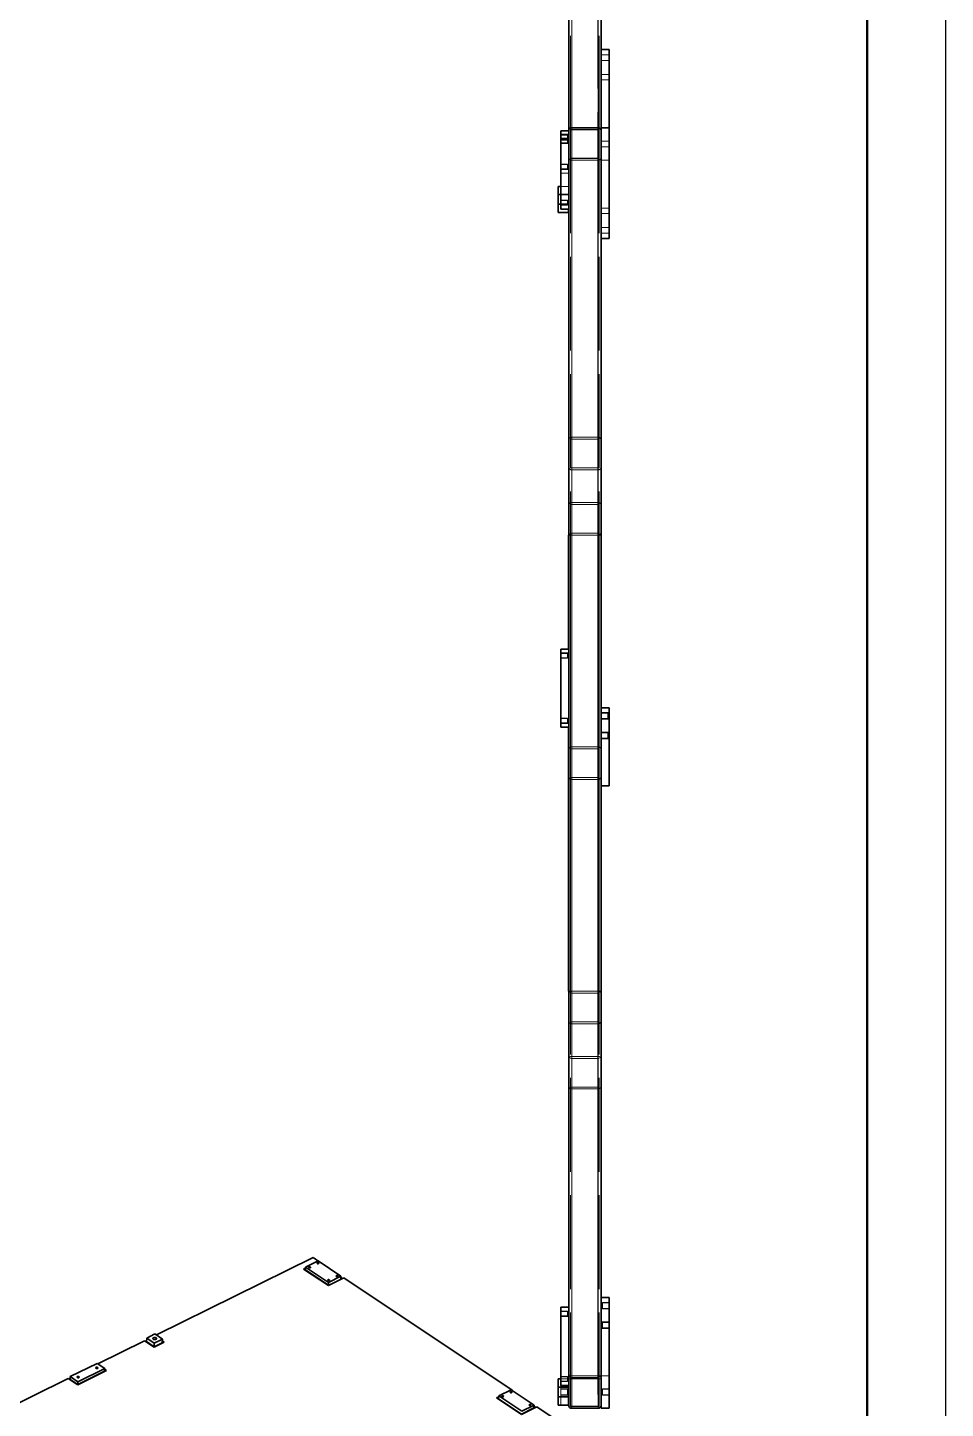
# Model space of a CAD drawing. Header units: millimetres. Extents: x -73083 to 81340, y -6859 to 6812.
# Drawn here: x -47877 to -46469, y -5167 to -3048 of the extents above; entities that cross this region are included whole.
import ezdxf

# ---------------------------------------------------------------- set-up
doc = ezdxf.new("R2010")
doc.units = ezdxf.units.MM
doc.linetypes.add('AM_ISO02W050', pattern=[7.5, 6, -1.5])
doc.linetypes.add('DASHED', pattern=[15, 12, -3])
doc.layers.add('A3', color=7, linetype='Continuous', plot=False)
doc.layers.add('AM_HID', color=1, linetype='AM_ISO02W050', lineweight=25)
doc.layers.add('AM_VIS', color=7, linetype='Continuous', lineweight=50)
doc.layers.add('word_dim', color=253, linetype='Continuous')

# ---------------------------------------------------------------- blocks, each defined once
blk = doc.blocks.new('A$C4DB71547')
at = {"color": 7, "lineweight": 35}
for p, q in [((667.1, -457.8), (989.8, -271.5)), ((1000.4, -278.1), (974.9, -292.8)), ((1025.8, -322.2), (974.9, -292.8)), ((1002.5, -278.8), (989.8, -271.5)), ((1000.4, -278.1), (1051.3, -307.5)), ((970.7, -297.2), (1025.8, -329.1)), ((1025.8, -328.1), (974.9, -298.7)), ((1025.8, -322.2), (1051.3, -307.5)), ((1057.7, -310.7), (1025.8, -329.1)), ((1431, -526.2), (1057.7, -310.7)), ((646.8, -465.6), (663.7, -455.8)), ((663.7, -475.4), (646.8, -465.6)), ((663.7, -455.8), (680.7, -465.6)), ((680.7, -465.6), (663.7, -475.4)), ((546.6, -527.3), (642.5, -472)), ((642.5, -472), (663.7, -484.2)), ((663.7, -483.2), (646.8, -473.4)), ((684.9, -472), (663.7, -484.2)), ((680.7, -473.4), (663.7, -483.2)), ((663.7, -483.3), (680.7, -473.5)), ((489.8, -558.2), (544.9, -526.4)), ((544.9, -526.4), (561.9, -536.2)), ((1428.9, -525.5), (1403.4, -540.2)), ((1428.9, -525.5), (1479.8, -554.9)), ((506.7, -568), (489.8, -558.2)), ((561.9, -536.2), (506.7, -568)), ((566.1, -540.6), (506.7, -574.9)), ((561.9, -542), (506.7, -573.9)), ((525.8, -562.9), (542.8, -553.1)), ((1454.3, -576.5), (1399.2, -544.6)), ((1454.3, -569.6), (1403.4, -540.2)), ((1454.3, -575.5), (1403.4, -546.1)), ((1454.3, -569.6), (1479.8, -554.9)), ((1454.3, -576.5), (1486.2, -558.1)), ((1768.3, -721), (1486.2, -558.1)), ((183.9, -736.8), (485.5, -562.6)), ((506.7, -574.9), (485.5, -562.6)), ((506.7, -573.9), (489.8, -564.1)), ((1454.3, -575.5), (1479.8, -560.8))]:
    blk.add_line(p, q, dxfattribs=at)
at = {"color": 7, "lineweight": 35, "ltscale": 0.244946}
for p, q in [((974.9, -292.8), (974.9, -298.7)), ((1051.3, -307.5), (1051.3, -313.4)), ((489.8, -564.1), (489.8, -558.2)), ((561.9, -542), (561.9, -536.2)), ((1403.4, -540.2), (1403.4, -546.1)), ((1479.8, -554.9), (1479.8, -560.8))]:
    blk.add_line(p, q, dxfattribs=at)
at = {"color": 7, "lineweight": 35, "ltscale": 0.020807}
for p, q in [((1002.1, -279.1), (1002.5, -278.8)), ((1002.5, -278.8), (1002.5, -279.3))]:
    blk.add_line(p, q, dxfattribs=at)
at = {"color": 7, "lineweight": 35, "ltscale": 0.203547}
blk.add_line((970.7, -297.2), (974.9, -294.8), dxfattribs=at)
at = {"color": 7, "lineweight": 35, "ltscale": 0.142311}
blk.add_line((972, -298), (974.9, -296.2), dxfattribs=at)
at = {"color": 7, "lineweight": 13, "ltscale": 0.040429}
blk.add_line((982.6, -304.1), (983.4, -303.6), dxfattribs=at)
at = {"color": 7, "lineweight": 35, "ltscale": 0.04043}
for p, q in [((989.8, -307.3), (989.8, -308.2)), ((989.8, -308.2), (989.8, -307.3))]:
    blk.add_line(p, q, dxfattribs=at)
at = {"color": 7, "lineweight": 35, "ltscale": 0.244952}
for p, q in [((1025.8, -322.2), (1025.8, -328.1)), ((506.7, -573.9), (506.7, -568))]:
    blk.add_line(p, q, dxfattribs=at)
at = {"color": 7, "lineweight": 35, "ltscale": 0.185565}
blk.add_line((1055.1, -312.1), (1051.3, -309.9), dxfattribs=at)
at = {"color": 7, "lineweight": 13, "ltscale": 0.143293}
blk.add_line((1054.3, -312.7), (1051.3, -310.9), dxfattribs=at)
at = {"color": 7, "lineweight": 13, "ltscale": 0.041004}
blk.add_line((1033, -324.9), (1032.2, -324.4), dxfattribs=at)
at = {"color": 7, "lineweight": 35, "ltscale": 0.326599}
for p, q in [((646.8, -473.4), (646.8, -465.6)), ((680.7, -473.4), (680.7, -465.6)), ((663.7, -483.2), (663.7, -475.4))]:
    blk.add_line(p, q, dxfattribs=at)
at = {"color": 7, "lineweight": 35, "ltscale": 0.204132}
blk.add_line((684.9, -472), (680.7, -469.5), dxfattribs=at)
at = {"color": 7, "lineweight": 35, "ltscale": 0.083353}
blk.add_line((645, -473.4), (646.8, -472.4), dxfattribs=at)
at = {"color": 7, "lineweight": 13, "ltscale": 0.04121}
blk.add_line((645.9, -473.9), (646.8, -473.5), dxfattribs=at)
at = {"color": 7, "lineweight": 13}
for p, q in [((662.9, -483.7), (682.8, -472.2)), ((505.9, -574.4), (564, -540.8))]:
    blk.add_line(p, q, dxfattribs=at)
at = {"color": 7, "lineweight": 13, "ltscale": 0.041103}
for p, q in [((663.7, -483.3), (664.6, -483.7)), ((680.7, -473.5), (681.5, -473.9))]:
    blk.add_line(p, q, dxfattribs=at)
at = {"color": 7, "lineweight": 35, "ltscale": 0.142893}
blk.add_line((683.7, -472.7), (680.7, -471), dxfattribs=at)
at = {"color": 7, "lineweight": 35, "ltscale": 0.020612}
for q in [(1430.6, -526.5), (1431, -526.7)]:
    blk.add_line((1431, -526.2), q, dxfattribs=at)
at = {"color": 7, "lineweight": 13, "ltscale": 0.041171}
blk.add_line((542.8, -553.1), (543.7, -553.6), dxfattribs=at)
at = {"color": 7, "lineweight": 35, "ltscale": 0.204131}
blk.add_line((561.9, -538.1), (566.1, -540.6), dxfattribs=at)
at = {"color": 7, "lineweight": 35, "ltscale": 0.142902}
blk.add_line((561.9, -539.6), (564.9, -541.3), dxfattribs=at)
at = {"color": 7, "lineweight": 35, "ltscale": 0.203714}
blk.add_line((1403.4, -542.2), (1399.2, -544.6), dxfattribs=at)
at = {"color": 7, "lineweight": 35, "ltscale": 0.142475}
blk.add_line((1403.4, -543.6), (1400.5, -545.4), dxfattribs=at)
at = {"color": 7, "lineweight": 35, "ltscale": 0.185483}
blk.add_line((1483.6, -559.5), (1479.8, -557.3), dxfattribs=at)
at = {"color": 7, "lineweight": 13, "ltscale": 0.143211}
blk.add_line((1482.8, -560), (1479.8, -558.3), dxfattribs=at)
at = {"color": 7, "lineweight": 35, "ltscale": 0.083375}
blk.add_line((488, -564.1), (489.8, -563.1), dxfattribs=at)
at = {"color": 7, "lineweight": 13, "ltscale": 0.041244}
blk.add_line((488.9, -564.6), (489.8, -564.1), dxfattribs=at)
at = {"color": 7, "lineweight": 13, "ltscale": 0.041169}
blk.add_line((525.8, -562.9), (526.7, -563.4), dxfattribs=at)
at = {"color": 7, "lineweight": 35}
for centre, major_axis, start_param, end_param in [((983.4, -292.8), (1.99, 0), 1.856197, 3.141611), ((983.4, -292.8), (1.99, 0), 3.141611, 6.283204), ((983.4, -292.8), (1.99, 0), 0.000018, 1.856197), ((1000.4, -283), (1.99, 0), 1.856197, 3.141611), ((1000.4, -283), (1.99, 0), 3.141611, 6.283204), ((1000.4, -283), (1.99, 0), 0.000018, 1.856197), ((1025.8, -317.3), (1.99, 0), 1.856197, 3.141611), ((1025.8, -317.3), (1.99, 0), 3.141611, 6.283204), ((1025.8, -317.3), (1.99, 0), 0.000018, 1.856197), ((1042.8, -307.5), (1.99, 0), 1.856197, 3.141611), ((1042.8, -307.5), (1.99, 0), 3.141611, 6.283204), ((1042.8, -307.5), (1.99, 0), 0.000018, 1.856197), ((663.7, -465.6), (-4.15, 0), 4.997786, 6.283204), ((663.7, -465.6), (-4.15, 0), 0.000018, 3.141611), ((663.7, -465.6), (-4.15, 0), 3.141611, 4.997786), ((1428.9, -530.4), (1.99, 0), 1.856197, 3.141611), ((1428.9, -530.4), (1.99, 0), 0.000018, 1.856197), ((506.7, -558.2), (-2.51, 0), 4.997786, 6.283204), ((506.7, -558.2), (-2.51, 0), 0.000018, 3.141611), ((506.7, -558.2), (-2.51, 0), 3.141611, 4.997786), ((544.9, -536.2), (-2.51, 0), 4.997786, 6.283204), ((544.9, -536.2), (-2.51, 0), 0.000018, 3.141611), ((544.9, -536.2), (-2.51, 0), 3.141611, 4.997786), ((1411.9, -540.2), (1.99, 0), 1.856197, 3.141611), ((1411.9, -540.2), (1.99, 0), 3.141611, 6.283204), ((1411.9, -540.2), (1.99, 0), 0.000018, 1.856197), ((1428.9, -530.4), (1.99, 0), 3.141611, 6.283204), ((1471.3, -554.9), (1.99, 0), 1.856197, 3.141611), ((1471.3, -554.9), (1.99, 0), 3.141611, 6.283204), ((1471.3, -554.9), (1.99, 0), 0.000018, 1.856197)]:
    blk.add_ellipse(centre, major_axis=major_axis, ratio=0.57735, start_param=start_param, end_param=end_param, dxfattribs=at)

msp = doc.modelspace()

# ---------------------------------------------------------------- linework, layer by layer
at = {"layer": 'A3', "linetype": 'Continuous'}
msp.add_lwpolyline([(-53597.05373, -1810.23226), (-46469.05373, -1810.23226), (-46469.05373, -6850.23226), (-53597.05373, -6850.23226)], close=True, dxfattribs=at)
at = {"layer": 'AM_HID', "linetype": 'DASHED', "lineweight": 13, "ltscale": 12}
for p, q in [((-47043.93109, -3205.02657), (-47043.93109, -2505.04268)), ((-47041.94574, -5122.04952), (-47041.94574, -2502.04964)), ((-47001.94574, -5122.04952), (-47001.94574, -2502.04964)), ((-46999.93109, -3205.02657), (-46999.93109, -2505.04268)), ((-47041.94574, -5122.04952), (-47041.9455, -2552.0494)), ((-47041.94379, -5122.04854), (-47041.94354, -2552.04854)), ((-47041.94379, -5122.04879), (-47041.94379, -2552.04866)), ((-47041.93695, -3827.04036), (-47041.93695, -2552.03951)), ((-47041.93646, -3827.04), (-47041.93646, -2552.03914)), ((-47041.93329, -5122.04366), (-47041.93329, -2552.04378)), ((-47041.93256, -5122.04366), (-47041.93256, -2552.04354)), ((-47041.93158, -5122.04268), (-47041.93134, -2552.0428)), ((-47001.94574, -5122.04952), (-47001.9455, -2552.0494)), ((-47001.94379, -5122.04854), (-47001.94354, -2552.04854)), ((-47001.94379, -5122.04879), (-47001.94379, -2552.04866)), ((-47001.93695, -3827.04036), (-47001.93695, -2552.03951)), ((-47001.93646, -3827.04), (-47001.93646, -2552.03914)), ((-47001.93329, -5122.04366), (-47001.93329, -2552.04378)), ((-47001.93256, -5122.04366), (-47001.93256, -2552.04354)), ((-47001.93158, -5122.04268), (-47001.93134, -2552.0428)), ((-46996.94086, -3082.02486), (-46996.94086, -3252.02486)), ((-46996.94086, -3082.02486), (-46996.92963, -3082.02486)), ((-46996.94086, -3090.33687), (-46984.94086, -3090.33687)), ((-46984.93109, -3090.33113), (-46996.93109, -3090.33113)), ((-46984.94086, -3082.02486), (-46984.94086, -3252.02486)), ((-46996.94086, -3098.71285), (-46984.94086, -3098.71285)), ((-46984.93109, -3098.70711), (-46996.93109, -3098.70711)), ((-46996.94086, -3120.33687), (-46984.94086, -3120.33687)), ((-46996.94086, -3128.71285), (-46984.94086, -3128.71285)), ((-46984.93109, -3120.33113), (-46996.93109, -3120.33113)), ((-46984.93109, -3128.70711), (-46996.93109, -3128.70711)), ((-47058.94989, -3213.05013), (-47048.94989, -3213.05013)), ((-47058.94989, -3213.72664), (-47046.94989, -3213.72664)), ((-47058.94989, -3220.37361), (-47046.94989, -3220.37361)), ((-47058.94965, -3213.04988), (-47048.94965, -3213.04988)), ((-47058.94965, -3213.7264), (-47046.94965, -3213.7264)), ((-47058.94965, -3220.37337), (-47046.94965, -3220.37337)), ((-47058.94574, -3218.04573), (-47048.94574, -3218.04573)), ((-47058.94574, -3218.72213), (-47046.94574, -3218.72213)), ((-47058.94525, -3218.045), (-47048.94525, -3218.045)), ((-47058.94525, -3218.72152), (-47046.94525, -3218.72152)), ((-47058.93158, -3218.02584), (-47048.93158, -3218.02584)), ((-47058.93158, -3218.70235), (-47046.93158, -3218.70235)), ((-47058.93085, -3218.02559), (-47048.93085, -3218.02559)), ((-47058.93085, -3218.70211), (-47046.93085, -3218.70211)), ((-47058.92914, -3212.04488), (-47046.94525, -3212.04488)), ((-47058.9101, -3213.0262), (-47048.9101, -3213.0262)), ((-47058.9101, -3213.02632), (-47048.9101, -3213.02632)), ((-47058.9101, -3213.70272), (-47046.9101, -3213.70272)), ((-47058.9101, -3213.70272), (-47046.9101, -3213.70272)), ((-47058.9101, -3220.34969), (-47046.9101, -3220.34969)), ((-47058.9101, -3220.34981), (-47046.9101, -3220.34981)), ((-47058.90961, -3212.02559), (-47046.93085, -3212.02559)), ((-47058.90717, -3207.04976), (-47046.94965, -3207.04976)), ((-47047.77826, -3213.72664), (-47048.94989, -3213.05013)), ((-47047.77826, -3220.37361), (-47048.94989, -3221.05013)), ((-47048.94965, -3218.04549), (-47048.94965, -3213.04988)), ((-47047.77802, -3213.7264), (-47048.94965, -3213.04988)), ((-47048.94965, -3218.24581), (-47048.94965, -3213.53951)), ((-47047.77802, -3220.37337), (-47048.94965, -3221.04988)), ((-47047.77387, -3218.72213), (-47048.94574, -3218.04573)), ((-47048.94525, -3223.9626), (-47048.94525, -3218.045)), ((-47047.77338, -3218.72152), (-47048.94525, -3218.045)), ((-47048.94525, -3226.045), (-47048.94525, -3220.12728)), ((-47047.75971, -3218.70235), (-47048.93158, -3218.02584)), ((-47048.93085, -3223.94332), (-47048.93085, -3218.02559)), ((-47047.75922, -3218.70211), (-47048.93085, -3218.02559)), ((-47048.93085, -3226.02559), (-47048.93085, -3220.10787)), ((-47048.9101, -3220.53646), (-47048.9101, -3213.0262)), ((-47047.73822, -3213.70272), (-47048.9101, -3213.0262)), ((-47047.73871, -3213.70272), (-47048.9101, -3213.02632)), ((-47048.9101, -3221.0262), (-47048.9101, -3213.51583)), ((-47047.73822, -3220.34969), (-47048.9101, -3221.0262)), ((-47047.73871, -3220.34981), (-47048.9101, -3221.02632)), ((-47046.95014, -3207.0262), (-47046.95014, -3207.05086)), ((-47046.94965, -3207.04976), (-47046.94965, -3327.04976)), ((-47046.92767, -3207.02608), (-47046.92792, -3247.02614)), ((-47046.92719, -3207.0262), (-47046.9101, -3207.0262)), ((-47046.9101, -3207.0262), (-47046.9101, -3327.02614)), ((-47043.95014, -3205.05086), (-46999.95014, -3205.05086)), ((-47043.92767, -3205.02608), (-47043.92792, -3249.02614)), ((-47043.92767, -3205.02608), (-46999.92767, -3205.02608)), ((-47043.92743, -5164.03048), (-47043.92719, -3205.02608)), ((-47043.92719, -3205.02608), (-46999.92719, -3205.02608)), ((-47041.95014, -3202.05086), (-47041.95014, -5167.05538)), ((-47001.95014, -3202.05086), (-47041.95014, -3202.05086)), ((-47041.93109, -5122.04268), (-47041.93109, -3202.02657)), ((-47001.95014, -3202.05086), (-47001.95014, -5167.05538)), ((-47001.93109, -5122.04268), (-47001.93109, -3202.02657)), ((-46999.92767, -3205.02608), (-46999.92792, -3249.02614)), ((-46999.92743, -5164.03048), (-46999.92719, -3205.02608)), ((-46996.94965, -3202.02889), (-46996.94965, -3252.02889)), ((-46996.9411, -3202.02486), (-46996.91986, -3202.02486)), ((-46996.93109, -3207.02657), (-46996.93109, -3206.81856)), ((-46996.93036, -3252.01924), (-46996.93036, -3206.83834)), ((-46996.92767, -3207.02608), (-46996.92792, -3247.02614)), ((-46984.94965, -3202.02889), (-46984.94965, -3252.02889)), ((-46984.93036, -3252.01924), (-46984.93036, -3202.01924)), ((-47058.94989, -3221.05013), (-47048.94989, -3221.05013)), ((-47058.94965, -3221.04988), (-47048.94965, -3221.04988)), ((-47058.94574, -3225.36922), (-47046.94574, -3225.36922)), ((-47058.94574, -3226.04573), (-47048.94574, -3226.04573)), ((-47058.94525, -3225.36849), (-47046.94525, -3225.36849)), ((-47058.94525, -3226.045), (-47048.94525, -3226.045)), ((-47058.93158, -3225.34932), (-47046.93158, -3225.34932)), ((-47058.93158, -3226.02584), (-47048.93158, -3226.02584)), ((-47058.93085, -3225.34908), (-47046.93085, -3225.34908)), ((-47058.93085, -3226.02559), (-47048.93085, -3226.02559)), ((-47058.9101, -3221.0262), (-47048.9101, -3221.0262)), ((-47058.9101, -3221.02632), (-47048.9101, -3221.02632)), ((-47047.77387, -3225.36922), (-47048.94574, -3226.04573)), ((-47047.77338, -3225.36849), (-47048.94525, -3226.045)), ((-47047.75971, -3225.34932), (-47048.93158, -3226.02584)), ((-47047.75922, -3225.34908), (-47048.93085, -3226.02559)), ((-46996.94989, -3222.84127), (-46984.94989, -3222.84127)), ((-46996.94989, -3231.21724), (-46984.94989, -3231.21724)), ((-46996.94965, -3222.84102), (-46984.94965, -3222.84102)), ((-46996.94965, -3231.217), (-46984.94965, -3231.217)), ((-46996.94159, -3222.83687), (-46984.94159, -3222.83687)), ((-46996.94159, -3231.21297), (-46984.94159, -3231.21297)), ((-46996.94135, -3222.83687), (-46984.94135, -3222.83687)), ((-46996.94135, -3231.21285), (-46984.94135, -3231.21285)), ((-46984.9306, -3222.83113), (-46996.9306, -3222.83113)), ((-46984.9306, -3222.83126), (-46996.9306, -3222.83126)), ((-46984.9306, -3231.20711), (-46996.9306, -3231.20711)), ((-46984.9306, -3231.20723), (-46996.9306, -3231.20723)), ((-46984.92181, -3222.83431), (-46996.92181, -3222.83431)), ((-46984.92181, -3222.83431), (-46996.92181, -3222.83431)), ((-46984.92181, -3231.21028), (-46996.92181, -3231.21028)), ((-46984.92181, -3231.21028), (-46996.92181, -3231.21028)), ((-47058.94574, -3258.04567), (-47048.94574, -3258.04567)), ((-47058.94574, -3258.72219), (-47046.94574, -3258.72219)), ((-47058.94525, -3258.04494), (-47048.94525, -3258.04494)), ((-47058.94525, -3258.72145), (-47046.94525, -3258.72145)), ((-47058.93158, -3258.02584), (-47048.93158, -3258.02584)), ((-47058.93158, -3258.70235), (-47046.93158, -3258.70235)), ((-47058.93085, -3258.02559), (-47048.93085, -3258.02559)), ((-47058.93085, -3258.70211), (-47046.93085, -3258.70211)), ((-47047.77387, -3258.72219), (-47048.94574, -3258.04567)), ((-47048.94525, -3263.96267), (-47048.94525, -3258.04494)), ((-47047.77338, -3258.72145), (-47048.94525, -3258.04494)), ((-47048.94525, -3266.04494), (-47048.94525, -3260.12728)), ((-47047.75971, -3258.70235), (-47048.93158, -3258.02584)), ((-47048.93085, -3263.94326), (-47048.93085, -3258.02559)), ((-47047.75922, -3258.70211), (-47048.93085, -3258.02559)), ((-47048.93085, -3266.02559), (-47048.93085, -3260.10787)), ((-47043.94989, -3249.05056), (-46999.94989, -3249.05056)), ((-47043.92792, -3249.02614), (-46999.92792, -3249.02614)), ((-47043.92767, -3249.02614), (-46999.92767, -3249.02614)), ((-47041.94989, -3252.05056), (-47041.94989, -5117.05513)), ((-47041.94989, -3252.05056), (-47001.94989, -3252.05056)), ((-47041.92792, -3252.02614), (-47001.92792, -3252.02614)), ((-47041.92767, -3252.02614), (-47001.92767, -3252.02614)), ((-47041.92767, -5117.03072), (-47041.92767, -3252.02614)), ((-47001.94989, -3252.05056), (-47001.94989, -5117.05513)), ((-47001.92767, -5117.03072), (-47001.92767, -3252.02614)), ((-46996.95014, -3252.0295), (-46996.95014, -3372.0295)), ((-46996.94086, -3252.02486), (-46996.91986, -3252.02486)), ((-46996.92133, -3252.0223), (-46984.92133, -3252.0223)), ((-46984.95014, -3252.0295), (-46984.95014, -3372.0295)), ((-47058.94574, -3265.36916), (-47046.94574, -3265.36916)), ((-47058.94574, -3266.04567), (-47048.94574, -3266.04567)), ((-47058.94525, -3265.36849), (-47046.94525, -3265.36849)), ((-47058.94525, -3266.04494), (-47048.94525, -3266.04494)), ((-47058.93158, -3265.34938), (-47046.93158, -3265.34938)), ((-47058.93158, -3266.02584), (-47048.93158, -3266.02584)), ((-47058.93085, -3265.34908), (-47046.93085, -3265.34908)), ((-47058.93085, -3266.02559), (-47048.93085, -3266.02559)), ((-47058.90961, -3272.02553), (-47046.93085, -3272.02553)), ((-47058.90765, -3272.04488), (-47046.94525, -3272.04488)), ((-47047.77387, -3265.36916), (-47048.94574, -3266.04567)), ((-47047.77338, -3265.36849), (-47048.94525, -3266.04494)), ((-47047.75971, -3265.34938), (-47048.93158, -3266.02584)), ((-47047.75922, -3265.34908), (-47048.93085, -3266.02559)), ((-47062.96478, -3304.04525), (-47046.96478, -3304.04525)), ((-47062.96478, -3305.12777), (-47046.96478, -3305.12777)), ((-47062.95062, -3304.02565), (-47046.95062, -3304.02565)), ((-47062.95062, -3305.10811), (-47046.95062, -3305.10811)), ((-47046.96454, -3292.04512), (-47062.94867, -3292.04512)), ((-47058.94965, -3292.02767), (-47058.94965, -3327.04976)), ((-47046.95038, -3292.02547), (-47058.90936, -3292.02547)), ((-47046.96454, -3292.04512), (-47046.96454, -3332.02712)), ((-47046.95038, -3292.02547), (-47046.95038, -3327.02669)), ((-47062.96478, -3318.96273), (-47046.96478, -3318.96273)), ((-47062.96478, -3320.04525), (-47046.96478, -3320.04525)), ((-47062.95062, -3318.94313), (-47046.95062, -3318.94313)), ((-47062.95062, -3320.02565), (-47046.95062, -3320.02565)), ((-47058.94989, -3313.05013), (-47048.94989, -3313.05013)), ((-47058.94989, -3313.72664), (-47046.94989, -3313.72664)), ((-47058.94989, -3320.37361), (-47046.94989, -3320.37361)), ((-47058.94989, -3321.05013), (-47048.94989, -3321.05013)), ((-47058.94965, -3313.04988), (-47048.94965, -3313.04988)), ((-47058.94965, -3313.72634), (-47046.94965, -3313.72634)), ((-47058.94965, -3320.37337), (-47046.94965, -3320.37337)), ((-47058.94965, -3321.04988), (-47048.94965, -3321.04988)), ((-47058.9101, -3313.0262), (-47048.9101, -3313.0262)), ((-47058.9101, -3313.02626), (-47048.9101, -3313.02626)), ((-47058.9101, -3313.70266), (-47046.9101, -3313.70266)), ((-47058.9101, -3313.70278), (-47046.9101, -3313.70278)), ((-47058.9101, -3320.34969), (-47046.9101, -3320.34969)), ((-47058.9101, -3320.34981), (-47046.9101, -3320.34981)), ((-47058.9101, -3321.0262), (-47048.9101, -3321.0262)), ((-47058.9101, -3321.02626), (-47048.9101, -3321.02626)), ((-47047.77826, -3313.72664), (-47048.94989, -3313.05013)), ((-47047.77826, -3320.37361), (-47048.94989, -3321.05013)), ((-47048.94965, -3320.5602), (-47048.94965, -3313.04988)), ((-47047.77802, -3313.72634), (-47048.94965, -3313.04988)), ((-47048.94965, -3321.04988), (-47048.94965, -3313.53951)), ((-47047.77802, -3320.37337), (-47048.94965, -3321.04988)), ((-47048.9101, -3320.53652), (-47048.9101, -3313.0262)), ((-47047.73822, -3313.70266), (-47048.9101, -3313.0262)), ((-47047.73871, -3313.70278), (-47048.9101, -3313.02626)), ((-47048.9101, -3321.0262), (-47048.9101, -3313.51583)), ((-47047.73822, -3320.34969), (-47048.9101, -3321.0262)), ((-47047.73871, -3320.34981), (-47048.9101, -3321.02626)), ((-46996.95014, -3325.34169), (-46984.95014, -3325.34169)), ((-46984.92133, -3325.33425), (-46996.92133, -3325.33425)), ((-47058.94965, -3327.04976), (-47046.94965, -3327.04976)), ((-47046.92719, -3327.02614), (-47046.9101, -3327.02614)), ((-46996.95014, -3333.71767), (-46984.95014, -3333.71767)), ((-46984.92133, -3333.71028), (-46996.92133, -3333.71028)), ((-46996.95014, -3355.34169), (-46984.95014, -3355.34169)), ((-46996.95014, -3363.71767), (-46984.95014, -3363.71767)), ((-46984.92133, -3355.33425), (-46996.92133, -3355.33425)), ((-46984.92133, -3363.71028), (-46996.92133, -3363.71028)), ((-46996.95014, -3372.0295), (-46996.9184, -3372.0295)), ((-47043.94379, -3680.04543), (-46999.94379, -3680.04543)), ((-47041.94379, -3677.04543), (-47001.94379, -3677.04543)), ((-46999.94379, -3724.04543), (-47043.94379, -3724.04543)), ((-47001.94379, -3727.04543), (-47041.94379, -3727.04543)), ((-47043.93402, -3780.03548), (-46999.93402, -3780.03548)), ((-47041.93402, -3777.03548), (-47001.93402, -3777.03548)), ((-47046.9328, -3827.04012), (-47041.93646, -3827.04)), ((-47043.94379, -4527.04061), (-47043.94379, -3827.04085)), ((-46999.93402, -3824.03548), (-47043.93402, -3824.03548)), ((-47001.93646, -3827.04), (-47041.93646, -3827.04)), ((-47001.93402, -3827.03548), (-47041.93402, -3827.03548)), ((-47001.93646, -3827.04), (-46996.93671, -3827.04012)), ((-46999.94379, -4527.04061), (-46999.94379, -3827.04085)), ((-46996.94379, -4527.04061), (-46996.94379, -3827.04085)), ((-47058.9079, -4002.04976), (-47046.94476, -4002.04976)), ((-47046.94476, -4002.04976), (-47046.94476, -4122.04976)), ((-47046.94379, -4122.01302), (-47046.94379, -4002.01302)), ((-47046.92719, -4002.01107), (-47046.91058, -4002.01107)), ((-47046.91058, -4002.01107), (-47046.9101, -4122.01107)), ((-47058.94501, -4008.05013), (-47048.94501, -4008.05013)), ((-47058.94501, -4008.72664), (-47046.94501, -4008.72664)), ((-47058.94501, -4015.37361), (-47046.94501, -4015.37361)), ((-47058.94501, -4016.05013), (-47048.94501, -4016.05013)), ((-47058.94476, -4008.04988), (-47048.94476, -4008.04988)), ((-47058.94476, -4008.7264), (-47046.94476, -4008.7264)), ((-47058.94476, -4015.37337), (-47046.94476, -4015.37337)), ((-47058.94476, -4016.04988), (-47048.94476, -4016.04988)), ((-47058.91107, -4008.01131), (-47048.91107, -4008.01131)), ((-47058.91107, -4008.68782), (-47046.91107, -4008.6877)), ((-47058.91107, -4015.3348), (-47046.91107, -4015.3348)), ((-47058.91107, -4016.01131), (-47048.91107, -4016.01131)), ((-47058.91058, -4008.01119), (-47048.91058, -4008.01119)), ((-47058.91058, -4008.6877), (-47046.91058, -4008.6877)), ((-47058.91058, -4015.33467), (-47046.91058, -4015.33467)), ((-47058.91058, -4016.01119), (-47048.91058, -4016.01119)), ((-47047.77338, -4008.72664), (-47048.94501, -4008.05013)), ((-47047.77338, -4015.37361), (-47048.94501, -4016.05013)), ((-47048.94476, -4015.56026), (-47048.94476, -4008.04988)), ((-47047.77289, -4008.7264), (-47048.94476, -4008.04988)), ((-47048.94476, -4016.04988), (-47048.94476, -4008.53951)), ((-47047.77289, -4015.37337), (-47048.94476, -4016.04988)), ((-47047.7392, -4008.6877), (-47048.91107, -4008.01131)), ((-47047.7392, -4015.3348), (-47048.91107, -4016.01131)), ((-47048.91058, -4015.52144), (-47048.91058, -4008.01119)), ((-47047.7392, -4008.6877), (-47048.91058, -4008.01119)), ((-47048.91058, -4016.01119), (-47048.91058, -4008.50081)), ((-47047.73895, -4015.33467), (-47048.91058, -4016.01119)), ((-47058.94501, -4108.05013), (-47048.94501, -4108.05013)), ((-47058.94501, -4108.72664), (-47046.94501, -4108.72664)), ((-47058.94476, -4108.04988), (-47048.94476, -4108.04988)), ((-47058.94476, -4108.7264), (-47046.94476, -4108.7264)), ((-47058.91034, -4108.01131), (-47048.91034, -4108.01131)), ((-47058.91034, -4108.68782), (-47046.91034, -4108.6877)), ((-47058.9101, -4108.01119), (-47048.9101, -4108.01119)), ((-47058.9101, -4108.6877), (-47046.9101, -4108.6877)), ((-47047.77338, -4108.72664), (-47048.94501, -4108.05013)), ((-47048.94476, -4115.56026), (-47048.94476, -4108.04988)), ((-47047.77289, -4108.7264), (-47048.94476, -4108.04988)), ((-47048.94476, -4116.04988), (-47048.94476, -4108.53951)), ((-47047.73871, -4108.6877), (-47048.91034, -4108.01131)), ((-47048.9101, -4115.52144), (-47048.9101, -4108.01119)), ((-47047.73822, -4108.6877), (-47048.9101, -4108.01119)), ((-47048.9101, -4116.01119), (-47048.9101, -4108.50081)), ((-46996.9306, -4092.02974), (-46996.94721, -4092.02974)), ((-46996.94721, -4099.52986), (-46986.94721, -4099.52986)), ((-46996.94721, -4100.34188), (-46984.94721, -4100.34188)), ((-46996.94721, -4108.71785), (-46984.94721, -4108.71785)), ((-46996.94721, -4109.52986), (-46986.94721, -4109.52986)), ((-46984.91791, -4100.34566), (-46996.91791, -4100.34554)), ((-46984.91791, -4108.72164), (-46996.91791, -4108.72164)), ((-46986.94721, -4108.9178), (-46986.94721, -4099.52986)), ((-46985.54096, -4100.34188), (-46986.94721, -4099.52986)), ((-46986.94721, -4109.52986), (-46986.94721, -4100.14193)), ((-46985.54096, -4108.71785), (-46986.94721, -4109.52986)), ((-46984.94721, -4092.02974), (-46984.94721, -4212.02974)), ((-47058.94501, -4115.37361), (-47046.94501, -4115.37361)), ((-47058.94501, -4116.05013), (-47048.94501, -4116.05013)), ((-47058.94476, -4115.37337), (-47046.94476, -4115.37337)), ((-47058.94476, -4116.04988), (-47048.94476, -4116.04988)), ((-47058.91034, -4115.3348), (-47046.91034, -4115.3348)), ((-47058.91034, -4116.01131), (-47048.91034, -4116.01131)), ((-47058.9101, -4115.33467), (-47046.9101, -4115.33467)), ((-47058.9101, -4116.01119), (-47048.9101, -4116.01119)), ((-47047.77338, -4115.37361), (-47048.94501, -4116.05013)), ((-47047.77289, -4115.37337), (-47048.94476, -4116.04988)), ((-47047.73871, -4115.3348), (-47048.91034, -4116.01131)), ((-47047.73822, -4115.33467), (-47048.9101, -4116.01119)), ((-47046.92719, -4122.01107), (-47046.9101, -4122.01107)), ((-46996.94721, -4129.52986), (-46986.94721, -4129.52986)), ((-46996.94721, -4130.34188), (-46984.94721, -4130.34188)), ((-46984.91791, -4130.34566), (-46996.91791, -4130.34554)), ((-46986.94721, -4138.9178), (-46986.94721, -4129.52986)), ((-46985.54096, -4130.34188), (-46986.94721, -4129.52986)), ((-46986.94721, -4139.52986), (-46986.94721, -4130.14193)), ((-47041.94428, -4152.04207), (-47001.94428, -4152.04207)), ((-47001.92792, -4152.02315), (-47041.92792, -4152.02315)), ((-46996.94721, -4138.71785), (-46984.94721, -4138.71785)), ((-46996.94721, -4139.52986), (-46986.94721, -4139.52986)), ((-46984.91791, -4138.72164), (-46996.91791, -4138.72164)), ((-46985.54096, -4138.71785), (-46986.94721, -4139.52986)), ((-47043.94428, -4155.04207), (-46999.94428, -4155.04207)), ((-46999.92792, -4155.02315), (-47043.92792, -4155.02315)), ((-46999.94428, -4199.04207), (-47043.94428, -4199.04207)), ((-47043.92792, -4199.02315), (-46999.92792, -4199.02315)), ((-47001.94428, -4202.04207), (-47041.94428, -4202.04207)), ((-47041.92792, -4202.02315), (-47001.92792, -4202.02315)), ((-46996.9306, -4212.02974), (-46996.94721, -4212.02974)), ((-47046.9328, -4527.04012), (-47041.93671, -4527.04)), ((-47043.93378, -4530.03548), (-46999.93378, -4530.03548)), ((-47041.93695, -5117.03951), (-47041.93695, -4527.04036)), ((-47041.93671, -5117.03926), (-47041.93671, -4527.04)), ((-47001.93671, -4527.04), (-47041.93671, -4527.04)), ((-47041.93378, -4527.03548), (-47001.93378, -4527.03548)), ((-47001.93695, -5117.03951), (-47001.93695, -4527.04036)), ((-47001.93671, -5117.03926), (-47001.93671, -4527.04)), ((-47001.93671, -4527.04), (-46996.93671, -4527.04012)), ((-46999.93378, -4574.03548), (-47043.93378, -4574.03548)), ((-47001.93378, -4577.03548), (-47041.93378, -4577.03548)), ((-47043.94452, -4630.04415), (-46999.94452, -4630.04415)), ((-47041.94452, -4627.04415), (-47001.94452, -4627.04415)), ((-46999.94452, -4674.04415), (-47043.94452, -4674.04415)), ((-47001.94452, -4677.04415), (-47041.94452, -4677.04415)), ((-46996.94721, -5117.03023), (-46996.94721, -4997.03023)), ((-46996.94721, -4997.03023), (-46996.91547, -4997.03023)), ((-46984.94721, -5117.03023), (-46984.94721, -4997.03023)), ((-47058.93939, -5018.05465), (-47048.93939, -5018.05465)), ((-47058.93939, -5018.73116), (-47046.93939, -5018.73116)), ((-47058.93915, -5018.0544), (-47048.93915, -5018.0544)), ((-47058.93915, -5018.73091), (-47046.93915, -5018.73091)), ((-47058.90472, -5018.01143), (-47048.90472, -5018.01119)), ((-47058.90472, -5018.68795), (-47046.90472, -5018.6877)), ((-47058.90448, -5018.01119), (-47048.90448, -5018.01119)), ((-47058.90448, -5018.6877), (-47046.90448, -5018.6877)), ((-47058.90155, -5012.0544), (-47046.93915, -5012.0544)), ((-47047.76752, -5018.73116), (-47048.93939, -5018.05465)), ((-47048.93915, -5025.56465), (-47048.93915, -5018.0544)), ((-47047.76752, -5018.73091), (-47048.93915, -5018.0544)), ((-47048.93915, -5026.0544), (-47048.93915, -5018.54415)), ((-47047.73285, -5018.6877), (-47048.90472, -5018.01119)), ((-47048.90448, -5025.52144), (-47048.90448, -5018.01119)), ((-47047.73285, -5018.6877), (-47048.90448, -5018.01119)), ((-47048.90448, -5026.01119), (-47048.90448, -5018.50093)), ((-47046.93915, -5012.0544), (-47046.93915, -5122.03145)), ((-47046.92743, -5012.01119), (-47046.90448, -5012.01119)), ((-47046.90448, -5012.01119), (-47046.90375, -5132.01119)), ((-46984.94721, -5005.34249), (-46996.94721, -5005.34249)), ((-46984.94721, -5013.71846), (-46996.94721, -5013.71846)), ((-46996.9184, -5005.34615), (-46984.9184, -5005.34615)), ((-46996.9184, -5013.72213), (-46984.9184, -5013.72213)), ((-46996.3537, -5005.34249), (-46994.94721, -5004.53048)), ((-46996.3537, -5013.71846), (-46994.94721, -5014.53048)), ((-46994.94721, -5004.53048), (-46994.94721, -5011.92769)), ((-46984.94721, -5004.53048), (-46994.94721, -5004.53048)), ((-46994.94721, -5007.13326), (-46994.94721, -5014.53048)), ((-46984.94721, -5014.53048), (-46994.94721, -5014.53048)), ((-47058.93939, -5025.37813), (-47046.93939, -5025.37813)), ((-47058.93939, -5026.05465), (-47048.93939, -5026.05465)), ((-47058.93915, -5025.37789), (-47046.93915, -5025.37789)), ((-47058.93915, -5026.0544), (-47048.93915, -5026.0544)), ((-47058.90472, -5025.33492), (-47046.90472, -5025.33467)), ((-47058.90472, -5026.01143), (-47048.90472, -5026.01119)), ((-47058.90448, -5025.33467), (-47046.90448, -5025.33467)), ((-47058.90448, -5026.01119), (-47048.90448, -5026.01119)), ((-47047.76752, -5025.37813), (-47048.93939, -5026.05465)), ((-47047.76752, -5025.37789), (-47048.93915, -5026.0544)), ((-47047.73285, -5025.33467), (-47048.90472, -5026.01119)), ((-47047.73285, -5025.33467), (-47048.90448, -5026.01119)), ((-46984.94721, -5035.34249), (-46996.94721, -5035.34249)), ((-46996.9184, -5035.34615), (-46984.9184, -5035.34615)), ((-46996.3537, -5035.34249), (-46994.94721, -5034.53048)), ((-46994.94721, -5034.53048), (-46994.94721, -5041.92769)), ((-46984.94721, -5034.53048), (-46994.94721, -5034.53048)), ((-46994.94721, -5037.13326), (-46994.94721, -5044.53048)), ((-46984.94721, -5043.71846), (-46996.94721, -5043.71846)), ((-46996.9184, -5043.72213), (-46984.9184, -5043.72213)), ((-46996.3537, -5043.71846), (-46994.94721, -5044.53048)), ((-46984.94721, -5044.53048), (-46994.94721, -5044.53048)), ((-47058.95355, -5122.02706), (-47058.95355, -5162.02706)), ((-47058.93939, -5118.05465), (-47048.93939, -5118.05465)), ((-47058.93939, -5118.73116), (-47046.93939, -5118.73116)), ((-47058.93939, -5125.37813), (-47046.93939, -5125.37813)), ((-47058.93939, -5126.05465), (-47048.93939, -5126.05465)), ((-47058.93915, -5118.0544), (-47048.93915, -5118.0544)), ((-47058.93915, -5118.73091), (-47046.93915, -5118.73091)), ((-47058.93915, -5122.02901), (-47058.93915, -5132.0544)), ((-47058.93915, -5125.37789), (-47046.93915, -5125.37789)), ((-47058.93915, -5126.0544), (-47048.93915, -5126.0544)), ((-47058.90424, -5118.01143), (-47048.90424, -5118.01119)), ((-47058.90424, -5118.68795), (-47046.90424, -5118.6877)), ((-47058.90399, -5125.33492), (-47046.90399, -5125.33467)), ((-47058.90399, -5126.01143), (-47048.90399, -5126.01119)), ((-47058.90375, -5118.01119), (-47048.90375, -5118.01119)), ((-47058.90375, -5118.6877), (-47046.90375, -5118.6877)), ((-47046.95038, -5122.02925), (-47058.90375, -5122.02925)), ((-47058.90375, -5125.33467), (-47046.90375, -5125.33467)), ((-47058.90375, -5126.01119), (-47048.90375, -5126.01119)), ((-47047.76752, -5118.73116), (-47048.93939, -5118.05465)), ((-47047.76752, -5125.37813), (-47048.93939, -5126.05465)), ((-47048.93915, -5125.56465), (-47048.93915, -5118.0544)), ((-47047.76752, -5118.73091), (-47048.93915, -5118.0544)), ((-47048.93915, -5126.0544), (-47048.93915, -5118.54415)), ((-47047.76752, -5125.37789), (-47048.93915, -5126.0544)), ((-47047.73236, -5118.6877), (-47048.90424, -5118.01119)), ((-47047.73236, -5125.33467), (-47048.90399, -5126.01119)), ((-47048.90375, -5125.52144), (-47048.90375, -5118.01119)), ((-47047.73212, -5118.6877), (-47048.90375, -5118.01119)), ((-47048.90375, -5126.01119), (-47048.90375, -5118.50093)), ((-47047.73212, -5125.33467), (-47048.90375, -5126.01119)), ((-47046.95038, -5122.02925), (-47046.95038, -5132.01168)), ((-47046.94379, -5122.02828), (-47046.94379, -5117.04)), ((-47046.94379, -5122.04854), (-47046.93085, -5122.04854)), ((-47041.93671, -5117.03926), (-47046.93671, -5117.03926)), ((-47046.93109, -5122.04268), (-47041.93109, -5122.04268)), ((-47046.9267, -5162.02291), (-47046.9267, -5122.02315)), ((-47043.95014, -5164.05538), (-47043.94989, -5122.05001)), ((-47043.94989, -5120.05513), (-46999.94989, -5120.05513)), ((-47043.94379, -5122.04854), (-47043.94379, -5117.04)), ((-47043.92767, -5120.03072), (-46999.92767, -5120.03072)), ((-46999.9267, -5120.02315), (-47043.9267, -5120.02315)), ((-47043.9267, -5164.02291), (-47043.9267, -5120.02315)), ((-47041.94989, -5117.05513), (-47001.94989, -5117.05513)), ((-47001.93671, -5117.03926), (-47041.93671, -5117.03926)), ((-47001.93109, -5122.04268), (-47041.93109, -5122.04268)), ((-47041.92767, -5117.03072), (-47001.92767, -5117.03072)), ((-47001.9267, -5117.0234), (-47041.9267, -5117.0234)), ((-47001.93671, -5117.03926), (-46996.93671, -5117.03926)), ((-47001.93109, -5122.04268), (-46996.93109, -5122.04268)), ((-46999.95014, -5164.05538), (-46999.94989, -5122.04927)), ((-46999.94379, -5122.04854), (-46999.94379, -5117.04)), ((-46999.9267, -5164.02291), (-46999.9267, -5120.02315)), ((-46996.97406, -5117.02266), (-46984.97406, -5117.02266)), ((-46996.97406, -5117.02266), (-46996.97357, -5162.71382)), ((-46996.95014, -5162.05538), (-46996.94989, -5122.05513)), ((-46996.94647, -5167.02974), (-46996.94647, -5117.02974)), ((-46996.94379, -5122.04854), (-46996.94379, -5117.04)), ((-46996.91864, -5117.03414), (-46984.91864, -5117.03414)), ((-46984.97406, -5117.02266), (-46984.97357, -5167.02266)), ((-46984.94647, -5167.02974), (-46984.94647, -5117.02974)), ((-47062.96478, -5134.03633), (-47046.96478, -5134.03633)), ((-47062.96478, -5135.11861), (-47046.96478, -5135.11861)), ((-47062.95062, -5134.02925), (-47046.95062, -5134.02925)), ((-47062.95062, -5135.11177), (-47046.95062, -5135.11177)), ((-47058.96478, -5137.03218), (-47048.96478, -5137.03218)), ((-47058.96478, -5137.8442), (-47046.96478, -5137.8442)), ((-47058.96478, -5146.22017), (-47046.96478, -5146.22017)), ((-47058.96478, -5147.03218), (-47048.96478, -5147.03218)), ((-47058.9643, -5137.03194), (-47048.9643, -5137.03194)), ((-47058.9643, -5137.84395), (-47046.9643, -5137.84395)), ((-47058.9643, -5146.21993), (-47046.9643, -5146.21993)), ((-47058.9643, -5147.03194), (-47048.9643, -5147.03194)), ((-47058.95966, -5137.02999), (-47048.95966, -5137.02999)), ((-47058.95966, -5137.84175), (-47046.95966, -5137.84175)), ((-47058.95966, -5146.21798), (-47046.95966, -5146.21798)), ((-47058.95966, -5147.02999), (-47048.95966, -5147.02999)), ((-47058.95892, -5137.0295), (-47048.95892, -5137.0295)), ((-47058.95892, -5137.84151), (-47046.95892, -5137.84151)), ((-47058.95892, -5146.21773), (-47046.95892, -5146.21773)), ((-47058.95892, -5147.0295), (-47048.95892, -5147.0295)), ((-47058.95429, -5137.0273), (-47048.95429, -5137.0273)), ((-47058.95429, -5137.83931), (-47046.95429, -5137.83931)), ((-47058.95429, -5146.21529), (-47046.95429, -5146.21529)), ((-47058.95429, -5147.0273), (-47048.95429, -5147.0273)), ((-47058.9538, -5137.02706), (-47048.9538, -5137.02706)), ((-47058.9538, -5137.83907), (-47046.9538, -5137.83907)), ((-47058.9538, -5146.21505), (-47046.9538, -5146.21505)), ((-47058.9538, -5147.02706), (-47048.9538, -5147.02706)), ((-47058.93915, -5132.0544), (-47046.93915, -5132.0544)), ((-47047.55829, -5137.8442), (-47048.96478, -5137.03218)), ((-47047.55829, -5146.22017), (-47048.96478, -5147.03218)), ((-47047.55756, -5137.84395), (-47048.9643, -5137.03194)), ((-47047.55756, -5146.21993), (-47048.9643, -5147.03194)), ((-47047.55316, -5137.84175), (-47048.95966, -5137.02999)), ((-47047.55316, -5146.21798), (-47048.95966, -5147.02999)), ((-47047.55267, -5137.84151), (-47048.95892, -5137.0295)), ((-47047.55267, -5146.21773), (-47048.95892, -5147.0295)), ((-47047.54779, -5137.83931), (-47048.95429, -5137.0273)), ((-47047.54779, -5146.21529), (-47048.95429, -5147.0273)), ((-47048.9538, -5146.415), (-47048.9538, -5137.02706)), ((-47047.5473, -5137.83907), (-47048.9538, -5137.02706)), ((-47048.9538, -5147.02706), (-47048.9538, -5137.63912)), ((-47047.5473, -5146.21505), (-47048.9538, -5147.02706)), ((-47046.92743, -5132.01119), (-47046.90375, -5132.01119)), ((-46984.97357, -5137.83492), (-46996.97357, -5137.83492)), ((-46984.97357, -5146.2109), (-46996.97357, -5146.2109)), ((-46984.96527, -5137.8481), (-46996.96527, -5137.84835)), ((-46984.96527, -5146.22408), (-46996.96527, -5146.22432)), ((-46984.94672, -5137.842), (-46996.94672, -5137.842)), ((-46984.94672, -5137.842), (-46996.94672, -5137.842)), ((-46984.94672, -5146.21798), (-46996.94672, -5146.21798)), ((-46984.94672, -5146.21798), (-46996.94672, -5146.21798)), ((-46996.91913, -5137.84639), (-46984.91913, -5137.84639)), ((-46996.91913, -5146.22237), (-46984.91913, -5146.22237)), ((-46996.91889, -5137.84615), (-46984.91889, -5137.84615)), ((-46996.91889, -5146.22213), (-46984.91889, -5146.22213)), ((-46996.38007, -5137.83492), (-46994.97357, -5137.02291)), ((-46996.38007, -5146.2109), (-46994.97357, -5147.02291)), ((-46996.37201, -5137.84835), (-46994.96527, -5137.03633)), ((-46996.37177, -5146.22432), (-46994.96527, -5147.03633)), ((-46996.35346, -5137.842), (-46994.94672, -5137.02999)), ((-46996.35346, -5146.21798), (-46994.94672, -5147.02999)), ((-46996.35297, -5137.842), (-46994.94672, -5137.02999)), ((-46996.35297, -5146.21798), (-46994.94672, -5147.02999)), ((-46994.97357, -5137.02291), (-46994.97357, -5146.41085)), ((-46984.97357, -5137.02291), (-46994.97357, -5137.02291)), ((-46994.97357, -5137.63497), (-46994.97357, -5147.02291)), ((-46984.97357, -5147.02291), (-46994.97357, -5147.02291)), ((-46984.96527, -5137.03609), (-46994.96527, -5137.03633)), ((-46984.96527, -5147.03609), (-46994.96527, -5147.03633)), ((-46994.94672, -5137.02999), (-46994.94672, -5144.42696)), ((-46984.94672, -5137.02999), (-46994.94672, -5137.02999)), ((-46984.94672, -5137.02999), (-46994.94672, -5137.02999)), ((-46994.94672, -5139.63277), (-46994.94672, -5147.02999)), ((-46984.94672, -5147.02999), (-46994.94672, -5147.02999)), ((-46984.94672, -5147.02999), (-46994.94672, -5147.02999)), ((-47062.96478, -5148.95381), (-47046.96478, -5148.95381)), ((-47062.96478, -5150.03633), (-47046.96478, -5150.03633)), ((-47062.95062, -5148.94673), (-47046.95062, -5148.94673)), ((-47062.95062, -5150.02925), (-47046.95062, -5150.02925)), ((-47043.9267, -5164.02291), (-47043.95014, -5164.05538)), ((-47043.95014, -5164.05538), (-46999.95014, -5164.05538)), ((-47043.92743, -5164.03048), (-46999.92743, -5164.03048)), ((-46999.9267, -5164.02291), (-47043.9267, -5164.02291)), ((-47041.9267, -5167.02291), (-47041.95014, -5167.05538)), ((-46996.91742, -5167.02266), (-46984.97357, -5167.02266)), ((-46984.96527, -5167.02437), (-46984.96527, -5167.03609))]:
    msp.add_line(p, q, dxfattribs=at)
for centre, radius, start, end in [((-47041.95014, -3207.05086), 4.99995, 89.99971564, 177.42852075), ((-47001.95014, -3207.05086), 5.00002, 0.00065252, 90.00012545), ((-47041.94989, -3247.05049), 5.00002, 180.00065069, 270.00012727), ((-47041.93012, -3247.02718), 5, 179.98824342, 270.0241832), ((-47041.92767, -3247.0262), 4.99997, 179.99951324, 269.99996334), ((-47001.94965, -3247.05062), 4.99995, 269.9997038, 0.00018264), ((-47001.93012, -3247.02718), 5, 270.0241832, 0.011744), ((-47001.92767, -3247.02614), 5.00005, 270.00019557, 359.99965086), ((-47041.94379, -3682.04543), 5, 90.0000025, 180.00000501), ((-47001.94379, -3682.04543), 5, 359.99999929, 90.0000025), ((-47041.94379, -3722.04543), 5, 180.00000501, 269.9999975), ((-47001.94379, -3722.04543), 5, 269.9999975, 359.99999929), ((-47041.93402, -3782.03548), 5, 89.9999342, 178.64254589), ((-47001.93402, -3782.03548), 5, 359.99993357, 89.9999342), ((-47041.93402, -3822.03548), 5, 181.37917411, 269.99993602), ((-47001.93402, -3822.03548), 5, 269.99993602, 359.99993357), ((-47041.92792, -4157.02315), 5, 90.0000025, 179.11504472), ((-47001.92792, -4157.02315), 5, 359.99999968, 90.0000025), ((-47041.92792, -4197.02315), 5, 180.88428592, 269.9999975), ((-47001.92792, -4197.02315), 5, 269.9999975, 359.99999968), ((-47041.93378, -4532.03548), 5, 89.9999342, 178.83954221), ((-47001.93378, -4532.03548), 5, 359.99993357, 89.9999342), ((-47041.93378, -4572.03548), 5, 181.18578413, 269.99993602), ((-47001.93378, -4572.03548), 5, 269.99993602, 359.99993357), ((-47041.94452, -4632.04415), 5, 90.0000025, 180.00000501), ((-47001.94452, -4632.04415), 5, 359.99999929, 90.0000025), ((-47041.94452, -4672.04415), 5, 180.00000501, 269.9999975), ((-47001.94452, -4672.04415), 5, 269.9999975, 359.99999929), ((-47041.94965, -5122.05513), 5.00005, 90.00031669, 179.99978644), ((-47041.93842, -5122.03926), 5, 89.86926585, 179.81721549), ((-47041.92767, -5122.03072), 4.99996, 89.99985224, 180.00029552), ((-47001.94989, -5122.05489), 4.99998, 359.99939688, 89.99981809), ((-47001.92767, -5122.03072), 5.00003, 0.00051303, 90.00000933), ((-47001.93842, -5122.03926), 5, 1.04501521, 89.86926585), ((-47001.95014, -5162.05538), 5.00008, 317.70711007, 359.99965716)]:
    msp.add_arc(centre, radius, start, end, dxfattribs=at)
at = {"layer": 'AM_VIS', "linetype": 'Continuous'}
msp.add_line((-46589.05373, -1930.23226), (-46589.05373, -6730.23226), dxfattribs=at)
at = {"layer": 'AM_VIS', "lineweight": 35, "ltscale": 12}
for p, q in [((-47046.93109, -3207.02657), (-47046.93109, -2507.04268)), ((-46996.93109, -3206.81856), (-46996.93109, -2507.04268)), ((-46996.93109, -3202.01912), (-46996.93109, -3082.01912)), ((-46996.93109, -3082.01912), (-46984.93109, -3082.01912)), ((-46984.93109, -3202.01912), (-46984.93109, -3082.01912)), ((-47058.94965, -3207.04976), (-47058.94965, -3292.02767)), ((-47058.94965, -3207.04976), (-47058.90717, -3207.04976)), ((-47058.94525, -3272.04488), (-47058.94525, -3212.04488)), ((-47058.94525, -3212.04488), (-47058.92914, -3212.04488)), ((-47058.93085, -3272.02553), (-47058.93085, -3212.02559)), ((-47058.93085, -3212.02559), (-47058.90961, -3212.02559)), ((-47058.9101, -3207.0262), (-47058.9101, -3327.02614)), ((-47058.9101, -3207.0262), (-47046.92719, -3207.0262)), ((-47046.94501, -3206.8265), (-47046.95014, -3207.0262)), ((-47046.92743, -5162.03048), (-47046.92719, -3207.02608)), ((-47041.92767, -3202.02596), (-47001.92767, -3202.02596)), ((-47001.92719, -3202.02596), (-47041.92719, -3202.02596)), ((-46996.93036, -3206.83834), (-46996.93036, -3202.01924)), ((-46996.92743, -5162.03048), (-46996.92719, -3207.02608)), ((-46996.92084, -3372.02224), (-46996.92084, -3202.0223)), ((-46996.92084, -3202.0223), (-46984.92084, -3202.0223)), ((-46984.92084, -3372.02224), (-46984.92084, -3202.0223)), ((-47058.94525, -3272.04488), (-47058.90765, -3272.04488)), ((-47058.93085, -3272.02553), (-47058.90961, -3272.02553)), ((-47062.94867, -3292.04512), (-47062.96454, -3292.04512)), ((-47062.96454, -3292.04512), (-47062.96454, -3332.04512)), ((-47058.90936, -3292.02547), (-47062.95038, -3292.02547)), ((-47062.95038, -3292.02547), (-47062.95038, -3332.02547)), ((-47046.96454, -3332.04512), (-47062.96454, -3332.04512)), ((-47046.95038, -3332.02547), (-47062.95038, -3332.02547)), ((-47058.9101, -3327.02614), (-47046.92719, -3327.02614)), ((-47046.96454, -3332.02712), (-47046.96454, -3332.04512)), ((-47046.95038, -3327.02669), (-47046.95038, -3332.02547)), ((-46996.92084, -3372.02224), (-46984.92084, -3372.02224)), ((-47046.94379, -4002.01302), (-47046.94379, -3827.04085)), ((-47046.93671, -3827.04012), (-47046.9328, -3827.04012)), ((-47058.94476, -4002.04976), (-47058.94476, -4122.04976)), ((-47058.94476, -4002.04976), (-47058.9079, -4002.04976)), ((-47058.91058, -4002.01119), (-47046.92719, -4002.01107)), ((-47058.91058, -4002.01119), (-47058.9101, -4122.01119)), ((-46996.91791, -4212.03353), (-46996.91742, -4092.03353)), ((-46984.91742, -4092.03365), (-46996.91742, -4092.03353)), ((-46984.91791, -4212.03365), (-46984.91742, -4092.03365)), ((-47058.94476, -4122.04976), (-47046.94476, -4122.04976)), ((-47058.9101, -4122.01119), (-47046.92719, -4122.01107)), ((-47046.94379, -4527.04061), (-47046.94379, -4122.01302)), ((-46984.91791, -4212.03365), (-46996.91791, -4212.03353)), ((-47046.93671, -4527.04012), (-47046.9328, -4527.04012)), ((-46996.91791, -4997.03414), (-46996.9184, -5167.03414)), ((-46996.91791, -4997.03414), (-46984.91791, -4997.03414)), ((-46984.91791, -4997.03414), (-46984.9184, -5167.03414)), ((-47058.93915, -5012.0544), (-47058.93915, -5122.02901)), ((-47058.93915, -5012.0544), (-47058.90155, -5012.0544)), ((-47058.90448, -5012.01119), (-47058.90375, -5132.01119)), ((-47058.90448, -5012.01119), (-47046.92743, -5012.01119)), ((-47062.94891, -5122.03609), (-47062.96454, -5122.03609)), ((-47062.96454, -5122.03609), (-47062.96454, -5162.03609)), ((-47058.90375, -5122.02925), (-47062.95038, -5122.02925)), ((-47062.95038, -5122.02925), (-47062.95038, -5162.02925)), ((-46996.9267, -5122.02315), (-46996.92719, -5121.94771)), ((-46996.9267, -5122.02315), (-46996.9267, -5162.02291)), ((-47058.90375, -5132.01119), (-47046.92743, -5132.01119)), ((-47046.95038, -5132.01168), (-47046.95038, -5162.02925)), ((-47062.94891, -5162.03609), (-47062.96454, -5162.03609)), ((-47046.95038, -5162.02925), (-47062.95038, -5162.02925)), ((-47046.95014, -5162.0317), (-47046.95014, -5162.05538)), ((-47001.95014, -5167.05538), (-47041.95014, -5167.05538)), ((-47001.92719, -5167.03048), (-47041.92719, -5167.03048)), ((-47041.9267, -5167.02291), (-47001.9267, -5167.02291)), ((-46996.97357, -5162.71382), (-46996.97357, -5167.02266)), ((-46996.97357, -5167.02266), (-46996.91742, -5167.02266)), ((-46996.96527, -5167.02437), (-46996.96527, -5167.03609)), ((-46996.96527, -5167.03609), (-46996.91718, -5167.03609)), ((-46996.9184, -5167.03414), (-46984.9184, -5167.03414))]:
    msp.add_line(p, q, dxfattribs=at)
at = {"layer": 'AM_VIS', "lineweight": 13, "ltscale": 12}
for p, q in [((-47041.93109, -3202.02657), (-47041.93109, -2502.04268)), ((-47001.93109, -3202.02657), (-47001.93109, -2502.04268)), ((-47041.92719, -5167.03048), (-47041.92719, -3202.02596)), ((-47001.92719, -5167.03048), (-47001.92719, -3202.02596))]:
    msp.add_line(p, q, dxfattribs=at)
at = {"layer": 'AM_VIS', "lineweight": 35, "ltscale": 12}
for centre, radius, start, end in [((-47041.93012, -3207.02718), 5, 89.97246318, 179.98694569), ((-47041.92719, -3207.02608), 5.00005, 90.00019375, 179.99964984), ((-47001.93012, -3207.02718), 5, 0.0130333, 89.97246318), ((-47001.92719, -3207.02596), 4.99997, 359.99950927, 89.99996835), ((-47041.93402, -3782.03548), 5, 178.64254589, 179.99993671), ((-47041.93402, -3822.03548), 5, 179.99993671, 181.37917411), ((-47041.92792, -4157.02315), 5, 179.11504472, 180.00000501), ((-47041.92792, -4197.02315), 5, 180.00000501, 180.88428592), ((-47041.93378, -4532.03548), 5, 178.83954221, 179.99993671), ((-47041.93378, -4572.03548), 5, 179.99993671, 181.18578413), ((-47041.95014, -5162.05538), 4.99998, 179.99939029, 269.99981991), ((-47041.93842, -5162.03926), 5, 179.81345888, 270.13494837), ((-47041.92719, -5162.03048), 5.00003, 180.00051409, 270.00001116), ((-47001.95014, -5162.05538), 5.00001, 270.0000658, 317.70726717), ((-47001.92719, -5162.03048), 4.99996, 269.99985406, 0.00029503), ((-47001.93842, -5162.03926), 5, 270.13494837, 0.18566497)]:
    msp.add_arc(centre, radius, start, end, dxfattribs=at)

# ---------------------------------------------------------------- block references
at = {"layer": 'word_dim', "linetype": 'Continuous', "ltscale": 2, "xscale": 0.7200000000000593, "yscale": 0.7200000000002547, "zscale": 0.7200000000000001, "rotation": 356.2745493174221}
msp.add_blockref('A$C4DB71547', (-48137.21868, -4694.38846), dxfattribs=at)

doc.saveas('drawing.dxf')
